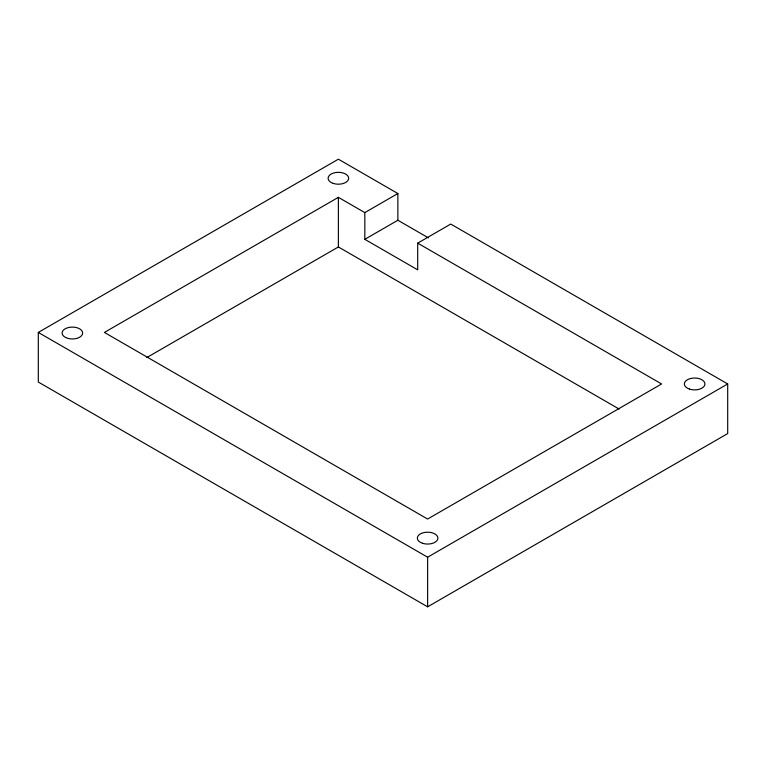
<?xml version="1.0" encoding="UTF-8"?>
<svg xmlns="http://www.w3.org/2000/svg" width="766" height="766" viewBox="0 0 766 766"><rect width="100%" height="100%" fill="white"/><g stroke="black" fill="none" stroke-linecap="round" stroke-linejoin="round"><path stroke-width="1.15" d="M364.827 239.327L417.7 269.852L417.7 243.138L450.753 224.055L727.7 383.957L727.7 433.566L427.62 606.816L38.3 382.043L38.3 332.434L338.38 159.184L397.87 193.53L397.87 220.244L364.827 239.327L364.827 212.613L397.87 193.53M364.827 212.613L338.38 197.341L104.396 332.434L427.62 519.042L661.604 383.957L417.7 243.138M146.842 357.54L338.38 246.958L619.129 409.044M38.3 332.434L427.62 557.208L727.7 383.957M397.87 220.244L428.376 237.853M427.62 557.208L427.62 606.816M338.38 197.341L338.38 246.958M333.239 183.409A10.284 5.937 0 0 0 348.664 178.267A10.284 5.937 0 0 0 333.239 173.126A10.284 5.937 0 0 0 333.239 183.409M65.598 337.49A10.284 5.937 0 0 0 82.46 334.187A10.284 5.937 0 0 0 69.064 327.408A10.284 5.937 0 0 0 65.598 337.49M422.478 543.266A10.284 5.937 0 0 0 437.903 538.125A10.284 5.937 0 0 0 422.478 532.983A10.284 5.937 0 0 0 422.478 543.266M689.505 389.099A10.284 5.937 0 0 0 704.931 383.957A10.284 5.937 0 0 0 689.505 378.816A10.284 5.937 0 0 0 689.505 389.099"/></g></svg>
